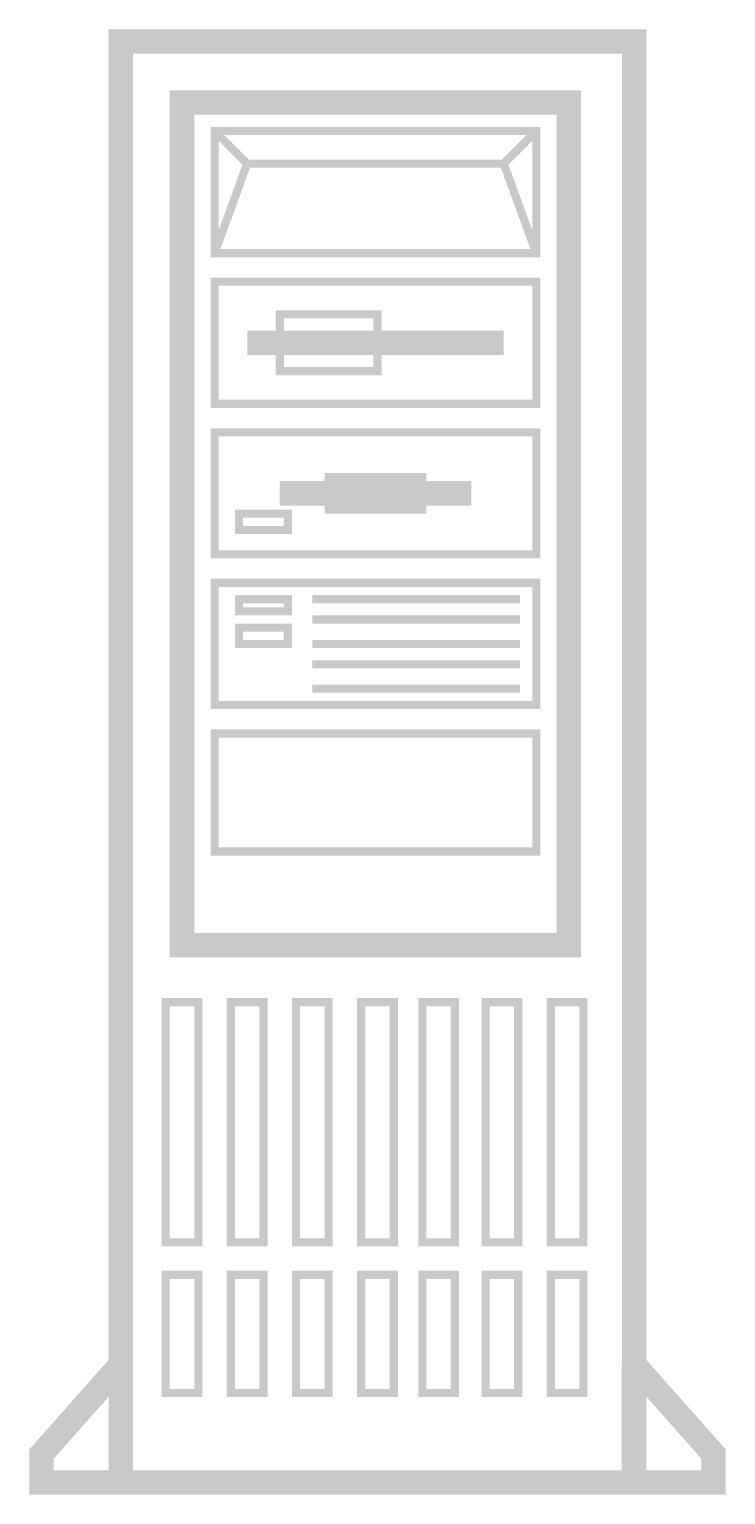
# Model space of a CAD drawing. Header units: inches. Extents: x -0.07 to 4.11, y -0.07 to 8.74.
import ezdxf

# ---------------------------------------------------------------- set-up
doc = ezdxf.new("R2010")
doc.units = ezdxf.units.IN
doc.header["$MEASUREMENT"] = 0

msp = doc.modelspace()

# ---------------------------------------------------------------- linework, layer by layer
at = {"const_width": 0.1469}
for points in [[(2.0203, 8.6692), (0.4775, 8.6692), (0.4775, 0.7102), (0, 0.1714), (0, 0), (2.0203, 0)], [(2.0203, 8.6692), (3.5631, 8.6692), (3.5631, 0.7102), (4.0406, 0.1714), (4.0406, 0), (2.0203, 0)]]:
    msp.add_lwpolyline(points, dxfattribs=at)
msp.add_lwpolyline([(3.1713, 8.3019), (0.8448, 8.3019), (0.8448, 3.2326), (3.1713, 3.2326), (3.1713, 8.3019)], close=True, dxfattribs=at)
for points in [[(2.9754, 8.1305, 0.049, 0.049, 0), (2.9754, 7.3958, 0.049, 0.049, 0), (1.0407, 7.3958, 0.049, 0.049, 0), (1.0407, 8.1305, 0.049, 0.049, 0), (2.9754, 8.1305, 0.049, 0.049, 0)], [(2.9754, 8.1305, 0.049, 0.049, 0), (2.7795, 7.9345, 0.049, 0.049, 0), (1.2366, 7.9345, 0.049, 0.049, 0), (1.0407, 8.1305, 0.049, 0.049, 0)], [(1.2366, 7.9345, 0.049, 0.049, 0), (1.0407, 7.3958, 0.049, 0.049, 0)], [(2.9754, 7.3958, 0.049, 0.049, 0), (2.7795, 7.9345, 0.049, 0.049, 0)], [(2.9754, 6.4897, 0.049, 0.049, 0), (1.0407, 6.4897, 0.049, 0.049, 0), (1.0407, 7.2244, 0.049, 0.049, 0), (2.9754, 7.2244, 0.049, 0.049, 0), (2.9754, 6.4897, 0.049, 0.049, 0)], [(2.0203, 6.6856, 0.049, 0.049, 0), (1.4326, 6.6856, 0.049, 0.049, 0), (1.4326, 7.0284, 0.049, 0.049, 0), (2.0203, 7.0284, 0.049, 0.049, 0), (2.0203, 6.6856, 0.049, 0.049, 0)], [(2.7795, 6.857, 0.1469, 0.1469, 0), (1.2366, 6.857, 0.1469, 0.1469, 0)], [(2.9754, 5.5836, 0.049, 0.049, 0), (1.0407, 5.5836, 0.049, 0.049, 0), (1.0407, 6.3183, 0.049, 0.049, 0), (2.9754, 6.3183, 0.049, 0.049, 0), (2.9754, 5.5836, 0.049, 0.049, 0)], [(2.5836, 5.9509, 0.1469, 0.1469, 0), (1.4326, 5.9509, 0.1469, 0.1469, 0)], [(2.2897, 5.853, 0.049, 0.049, 0), (1.7264, 5.853, 0.049, 0.049, 0), (1.7264, 6.0489, 0.049, 0.049, 0), (2.2897, 6.0489, 0.049, 0.049, 0), (2.2897, 5.853, 0.049, 0.049, 0), (2.2897, 5.853, 0.049, 0.049, 0)], [(1.4815, 5.7305, 0.049, 0.049, 0), (1.1877, 5.7305, 0.049, 0.049, 0), (1.1877, 5.8285, 0.049, 0.049, 0), (1.4815, 5.8285, 0.049, 0.049, 0), (1.4815, 5.7305, 0.049, 0.049, 0)], [(2.9754, 4.6775, 0.049, 0.049, 0), (1.0407, 4.6775, 0.049, 0.049, 0), (1.0407, 5.4121, 0.049, 0.049, 0), (2.9754, 5.4121, 0.049, 0.049, 0), (2.9754, 4.6775, 0.049, 0.049, 0)], [(1.4815, 5.2407, 0.049, 0.049, 0), (1.1877, 5.2407, 0.049, 0.049, 0), (1.1877, 5.3142, 0.049, 0.049, 0), (1.4815, 5.3142, 0.049, 0.049, 0), (1.4815, 5.2407, 0.049, 0.049, 0)], [(2.8774, 5.3142, 0.049, 0.049, 0), (1.6285, 5.3142, 0.049, 0.049, 0)], [(2.8774, 5.1917, 0.049, 0.049, 0), (1.6285, 5.1917, 0.049, 0.049, 0)], [(1.4815, 5.0448, 0.049, 0.049, 0), (1.1877, 5.0448, 0.049, 0.049, 0), (1.1877, 5.1428, 0.049, 0.049, 0), (1.4815, 5.1428, 0.049, 0.049, 0), (1.4815, 5.0448, 0.049, 0.049, 0)], [(2.8774, 5.0448, 0.049, 0.049, 0), (1.6285, 5.0448, 0.049, 0.049, 0)], [(2.8774, 4.9224, 0.049, 0.049, 0), (1.6285, 4.9224, 0.049, 0.049, 0)], [(2.8774, 4.7754, 0.049, 0.049, 0), (1.6285, 4.7754, 0.049, 0.049, 0)], [(2.9754, 3.7958, 0.049, 0.049, 0), (1.0407, 3.7958, 0.049, 0.049, 0), (1.0407, 4.506, 0.049, 0.049, 0), (2.9754, 4.506, 0.049, 0.049, 0), (2.9754, 3.7958, 0.049, 0.049, 0)], [(0.9428, 1.4449, 0.049, 0.049, 0), (0.7469, 1.4449, 0.049, 0.049, 0), (0.7469, 2.8897, 0.049, 0.049, 0), (0.9428, 2.8897, 0.049, 0.049, 0), (0.9428, 1.4449, 0.049, 0.049, 0), (0.9428, 1.4449, 0.049, 0.049, 0)], [(1.3346, 1.4449, 0.049, 0.049, 0), (1.1387, 1.4449, 0.049, 0.049, 0), (1.1387, 2.8897, 0.049, 0.049, 0), (1.3346, 2.8897, 0.049, 0.049, 0), (1.3346, 1.4449, 0.049, 0.049, 0), (1.3346, 1.4449, 0.049, 0.049, 0)], [(1.7264, 1.4449, 0.049, 0.049, 0), (1.5305, 1.4449, 0.049, 0.049, 0), (1.5305, 2.8897, 0.049, 0.049, 0), (1.7264, 2.8897, 0.049, 0.049, 0), (1.7264, 1.4449, 0.049, 0.049, 0), (1.7264, 1.4449, 0.049, 0.049, 0)], [(2.1183, 1.4449, 0.049, 0.049, 0), (1.9223, 1.4449, 0.049, 0.049, 0), (1.9223, 2.8897, 0.049, 0.049, 0), (2.1183, 2.8897, 0.049, 0.049, 0), (2.1183, 1.4449, 0.049, 0.049, 0), (2.1183, 1.4449, 0.049, 0.049, 0)], [(2.4856, 1.4449, 0.049, 0.049, 0), (2.2897, 1.4449, 0.049, 0.049, 0), (2.2897, 2.8897, 0.049, 0.049, 0), (2.4856, 2.8897, 0.049, 0.049, 0), (2.4856, 1.4449, 0.049, 0.049, 0), (2.4856, 1.4449, 0.049, 0.049, 0)], [(2.8664, 1.4449, 0.049, 0.049, 0), (2.6704, 1.4449, 0.049, 0.049, 0), (2.6704, 2.8897, 0.049, 0.049, 0), (2.8664, 2.8897, 0.049, 0.049, 0), (2.8664, 1.4449, 0.049, 0.049, 0), (2.8664, 1.4449, 0.049, 0.049, 0)], [(3.2582, 1.4449, 0.049, 0.049, 0), (3.0623, 1.4449, 0.049, 0.049, 0), (3.0623, 2.8897, 0.049, 0.049, 0), (3.2582, 2.8897, 0.049, 0.049, 0), (3.2582, 1.4449, 0.049, 0.049, 0), (3.2582, 1.4449, 0.049, 0.049, 0)], [(0.9428, 0.5388, 0.049, 0.049, 0), (0.7469, 0.5388, 0.049, 0.049, 0), (0.7469, 1.249, 0.049, 0.049, 0), (0.9428, 1.249, 0.049, 0.049, 0), (0.9428, 0.5388, 0.049, 0.049, 0), (0.9428, 0.5388, 0.049, 0.049, 0)], [(1.3346, 0.5388, 0.049, 0.049, 0), (1.1387, 0.5388, 0.049, 0.049, 0), (1.1387, 1.249, 0.049, 0.049, 0), (1.3346, 1.249, 0.049, 0.049, 0), (1.3346, 0.5388, 0.049, 0.049, 0), (1.3346, 0.5388, 0.049, 0.049, 0)], [(1.7264, 0.5388, 0.049, 0.049, 0), (1.5305, 0.5388, 0.049, 0.049, 0), (1.5305, 1.249, 0.049, 0.049, 0), (1.7264, 1.249, 0.049, 0.049, 0), (1.7264, 0.5388, 0.049, 0.049, 0), (1.7264, 0.5388, 0.049, 0.049, 0)], [(2.1183, 0.5388, 0.049, 0.049, 0), (1.9223, 0.5388, 0.049, 0.049, 0), (1.9223, 1.249, 0.049, 0.049, 0), (2.1183, 1.249, 0.049, 0.049, 0), (2.1183, 0.5388, 0.049, 0.049, 0), (2.1183, 0.5388, 0.049, 0.049, 0)], [(2.4856, 0.5388, 0.049, 0.049, 0), (2.2897, 0.5388, 0.049, 0.049, 0), (2.2897, 1.249, 0.049, 0.049, 0), (2.4856, 1.249, 0.049, 0.049, 0), (2.4856, 0.5388, 0.049, 0.049, 0), (2.4856, 0.5388, 0.049, 0.049, 0)], [(2.8664, 0.5388, 0.049, 0.049, 0), (2.6704, 0.5388, 0.049, 0.049, 0), (2.6704, 1.249, 0.049, 0.049, 0), (2.8664, 1.249, 0.049, 0.049, 0), (2.8664, 0.5388, 0.049, 0.049, 0), (2.8664, 0.5388, 0.049, 0.049, 0)], [(3.2582, 0.5388, 0.049, 0.049, 0), (3.0623, 0.5388, 0.049, 0.049, 0), (3.0623, 1.249, 0.049, 0.049, 0), (3.2582, 1.249, 0.049, 0.049, 0), (3.2582, 0.5388, 0.049, 0.049, 0), (3.2582, 0.5388, 0.049, 0.049, 0)], [(0.4775, 0.7102, 0.1469, 0.1469, 0), (0.4775, 0, 0.1469, 0.1469, 0)], [(3.563, 0.7102, 0.1469, 0.1469, 0), (3.563, 0, 0.1469, 0.1469, 0)]]:
    msp.add_lwpolyline(points, format="xyseb")

doc.saveas('drawing.dxf')
